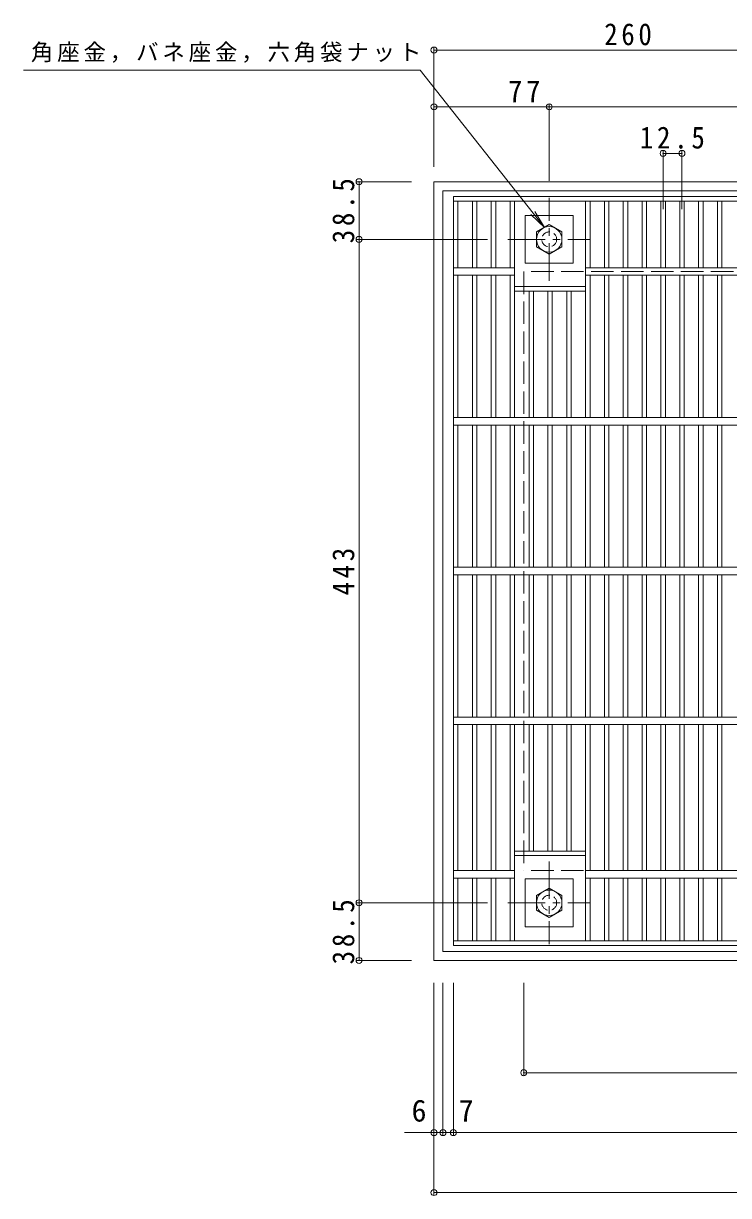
# Model space of a CAD drawing. Units: millimetres at full size, sheet at 1:5. Extents: x -794 to 849, y -688 to 664.
# Drawn here: x -794 to -323, y -220 to 563 of the extents above; entities that cross this region are included whole.
import ezdxf
from ezdxf.enums import TextEntityAlignment as Align

# ---------------------------------------------------------------- set-up
doc = ezdxf.new("R2010")
doc.units = ezdxf.units.MM
doc.header["$LTSCALE"] = 5
doc.header["$PDMODE"] = 32
doc.header["$PDSIZE"] = 4
for name, pattern in [('CHAIN1', [8, 5, -1, 1, -1]), ('DASHED1', [1.8, 1.2, -0.6]), ('DASHED3', [4, 3, -1])]:
    doc.linetypes.add(name, pattern=pattern)
for name, color, linetype, lineweight in [('E-1', 2, 'Continuous', 9), ('E-2', 3, 'Continuous', 9), ('E-4', 7, 'Continuous', 9), ('E-5', 7, 'Continuous', 9)]:
    doc.layers.add(name, color=color, linetype=linetype, lineweight=lineweight)
doc.styles.add('ＭＳ ゴシック', font='')
doc.styles.get('ＭＳ ゴシック').set_extended_font_data('MS Gothic')

msp = doc.modelspace()

# ---------------------------------------------------------------- linework, layer by layer
at = {"layer": 'E-1'}
for p, q in [((-520.152, 456.877), (-520.152, -63.122)), ((-0.151, 456.877), (-520.152, 456.877)), ((-514.152, 450.877), (-514.152, -57.122)), ((-6.152, 450.877), (-514.152, 450.877)), ((-0.151, -63.122), (-520.152, -63.122))]:
    msp.add_line(p, q, dxfattribs=at)
at = {"layer": 'E-1', "linetype": 'CHAIN1'}
for p, q in [((-443.152, 390.741), (-443.152, 446.014)), ((-470.788, 418.377), (-415.515, 418.377)), ((-443.152, 3.015), (-443.152, -52.259)), ((-470.788, -24.622), (-415.515, -24.622))]:
    msp.add_line(p, q, dxfattribs=at)
at = {"layer": 'E-1', "linetype": 'DASHED3'}
for p, q in [((-460.152, 396.878), (-460.152, -3.123)), ((-60.151, 396.878), (-460.152, 396.878))]:
    msp.add_line(p, q, dxfattribs=at)
at = {"layer": 'E-1'}
msp.add_lwpolyline([(-6.152, 450.877), (-6.152, -57.122), (-514.152, -57.122)], dxfattribs=at)
for points in [[(-459.151, 402.377), (-459.151, 434.377), (-427.152, 434.377), (-427.152, 402.377)], [(-434.651, 413.47), (-434.651, 423.285), (-443.152, 428.192), (-451.652, 423.285), (-451.652, 413.47), (-443.152, 408.562)], [(-459.151, -8.622), (-459.151, -40.622), (-427.152, -40.622), (-427.152, -8.622)], [(-434.651, -19.715), (-434.651, -29.53), (-443.152, -34.437), (-451.652, -29.53), (-451.652, -19.715), (-443.152, -14.807)]]:
    msp.add_lwpolyline(points, close=True, dxfattribs=at)
at = {"layer": 'E-1', "linetype": 'DASHED3'}
msp.add_lwpolyline([(-60.151, 396.878), (-60.151, -3.123), (-460.152, -3.123)], dxfattribs=at)
at = {"layer": 'E-1'}
for centre in [(-443.152, 418.377), (-443.152, -24.622)]:
    msp.add_circle(centre, 8.5, dxfattribs=at)
at = {"layer": 'E-1', "linetype": 'DASHED1'}
for centre in [(-443.152, 418.377), (-443.152, -24.622)]:
    msp.add_circle(centre, 5, dxfattribs=at)
at = {"layer": 'E-2'}
for p, q in [((-507.152, -53.122), (-507.152, 446.878)), ((-507.152, 446.878), (-13.152, 446.878)), ((-507.152, 443.878), (-13.152, 443.878)), ((-504.151, 443.877), (-504.151, 399.378)), ((-494.392, 399.378), (-494.392, 443.877)), ((-491.392, 399.378), (-491.392, 443.877)), ((-481.812, 399.378), (-481.812, 443.877)), ((-478.812, 399.378), (-478.812, 443.877)), ((-469.232, 399.378), (-469.232, 443.877)), ((-466.232, 299.378), (-466.232, 443.877)), ((-418.912, 299.378), (-418.912, 443.877)), ((-415.912, 399.378), (-415.912, 443.877)), ((-406.332, 399.378), (-406.332, 443.877)), ((-403.332, 399.378), (-403.332, 443.877)), ((-393.752, 399.378), (-393.752, 443.877)), ((-390.752, 399.378), (-390.752, 443.877)), ((-381.172, 399.378), (-381.172, 443.877)), ((-378.172, 399.378), (-378.172, 443.877)), ((-368.592, 399.378), (-368.592, 443.877)), ((-365.592, 399.378), (-365.592, 443.877)), ((-356.012, 399.378), (-356.012, 443.877)), ((-353.012, 399.378), (-353.012, 443.877)), ((-343.432, 399.378), (-343.432, 443.877)), ((-340.432, 399.378), (-340.432, 443.877)), ((-330.852, 399.378), (-330.852, 443.877)), ((-327.852, 399.378), (-327.852, 443.877)), ((-507.152, 399.378), (-466.232, 399.378)), ((-418.912, 399.378), (-101.391, 399.378)), ((-507.152, 394.378), (-466.232, 394.378)), ((-504.151, 394.378), (-504.151, 299.378)), ((-494.392, 299.378), (-494.392, 394.378)), ((-491.392, 299.378), (-491.392, 394.378)), ((-481.812, 299.378), (-481.812, 394.378)), ((-478.812, 299.378), (-478.812, 394.378)), ((-469.232, 299.378), (-469.232, 394.378)), ((-418.912, 394.378), (-101.391, 394.378)), ((-415.912, 299.378), (-415.912, 394.378)), ((-406.332, 299.378), (-406.332, 394.378)), ((-403.332, 299.378), (-403.332, 394.378)), ((-393.752, 299.378), (-393.752, 394.378)), ((-390.752, 299.378), (-390.752, 394.378)), ((-381.172, 299.378), (-381.172, 394.378)), ((-378.172, 299.378), (-378.172, 394.378)), ((-368.592, 299.378), (-368.592, 394.378)), ((-365.592, 299.378), (-365.592, 394.378)), ((-356.012, 299.378), (-356.012, 394.378)), ((-353.012, 299.378), (-353.012, 394.378)), ((-343.432, 299.378), (-343.432, 394.378)), ((-340.432, 299.378), (-340.432, 394.378)), ((-330.852, 299.378), (-330.852, 394.378)), ((-327.852, 299.378), (-327.852, 394.378)), ((-466.232, 386.878), (-418.912, 386.878)), ((-466.232, 383.878), (-418.912, 383.878)), ((-456.652, 299.378), (-456.652, 383.878)), ((-453.652, 299.378), (-453.652, 383.878)), ((-444.072, 299.378), (-444.072, 383.878)), ((-441.072, 299.378), (-441.072, 383.878)), ((-431.493, 299.378), (-431.493, 383.878)), ((-428.493, 299.378), (-428.493, 383.878)), ((-507.152, 299.377), (-13.152, 299.377)), ((-507.152, 294.377), (-13.152, 294.377)), ((-504.151, 294.377), (-504.151, 199.378)), ((-494.392, 199.378), (-494.392, 294.377)), ((-491.392, 199.378), (-491.392, 294.377)), ((-481.812, 199.378), (-481.812, 294.377)), ((-478.812, 199.378), (-478.812, 294.377)), ((-469.232, 199.378), (-469.232, 294.377)), ((-466.232, 199.378), (-466.232, 294.377)), ((-456.652, 199.378), (-456.652, 294.377)), ((-453.652, 199.378), (-453.652, 294.377)), ((-444.072, 199.378), (-444.072, 294.377)), ((-441.072, 199.378), (-441.072, 294.377)), ((-431.493, 199.378), (-431.493, 294.377)), ((-428.493, 199.378), (-428.493, 294.377)), ((-418.912, 199.378), (-418.912, 294.377)), ((-415.912, 199.378), (-415.912, 294.377)), ((-406.332, 199.378), (-406.332, 294.377)), ((-403.332, 199.378), (-403.332, 294.377)), ((-393.752, 199.378), (-393.752, 294.377)), ((-390.752, 199.378), (-390.752, 294.377)), ((-381.172, 199.378), (-381.172, 294.377)), ((-378.172, 199.378), (-378.172, 294.377)), ((-368.592, 199.378), (-368.592, 294.377)), ((-365.592, 199.378), (-365.592, 294.377)), ((-356.012, 199.378), (-356.012, 294.377)), ((-353.012, 199.378), (-353.012, 294.377)), ((-343.432, 199.378), (-343.432, 294.377)), ((-340.432, 199.378), (-340.432, 294.377)), ((-330.852, 199.378), (-330.852, 294.377)), ((-327.852, 199.378), (-327.852, 294.377)), ((-507.152, 199.378), (-13.152, 199.378)), ((-507.152, 194.378), (-13.152, 194.378)), ((-504.151, 99.378), (-504.151, 194.378)), ((-494.392, 194.378), (-494.392, 99.378)), ((-491.392, 194.378), (-491.392, 99.378)), ((-481.812, 194.378), (-481.812, 99.378)), ((-478.812, 194.378), (-478.812, 99.378)), ((-469.232, 194.378), (-469.232, 99.378)), ((-466.232, 194.378), (-466.232, 99.378)), ((-456.652, 194.378), (-456.652, 99.378)), ((-453.652, 194.378), (-453.652, 99.378)), ((-444.072, 194.378), (-444.072, 99.378)), ((-441.072, 194.378), (-441.072, 99.378)), ((-431.493, 194.378), (-431.493, 99.378)), ((-428.493, 194.378), (-428.493, 99.378)), ((-418.912, 194.378), (-418.912, 99.378)), ((-415.912, 194.378), (-415.912, 99.378)), ((-406.332, 194.378), (-406.332, 99.378)), ((-403.332, 194.378), (-403.332, 99.378)), ((-393.752, 194.378), (-393.752, 99.378)), ((-390.752, 194.378), (-390.752, 99.378)), ((-381.172, 194.378), (-381.172, 99.378)), ((-378.172, 194.378), (-378.172, 99.378)), ((-368.592, 194.378), (-368.592, 99.378)), ((-365.592, 194.378), (-365.592, 99.378)), ((-356.012, 194.378), (-356.012, 99.378)), ((-353.012, 194.378), (-353.012, 99.378)), ((-343.432, 194.378), (-343.432, 99.378)), ((-340.432, 194.378), (-340.432, 99.378)), ((-330.852, 194.378), (-330.852, 99.378)), ((-327.852, 194.378), (-327.852, 99.378)), ((-507.152, 99.378), (-13.152, 99.378)), ((-507.152, 94.377), (-13.152, 94.377)), ((-504.151, -3.123), (-504.151, 94.377)), ((-494.392, 94.377), (-494.392, -3.123)), ((-491.392, 94.377), (-491.392, -3.123)), ((-481.812, 94.377), (-481.812, -3.123)), ((-478.812, 94.377), (-478.812, -3.123)), ((-469.232, 94.377), (-469.232, -3.123)), ((-466.232, 94.377), (-466.232, -50.122)), ((-456.652, 94.377), (-456.652, 9.877)), ((-453.652, 94.377), (-453.652, 9.877)), ((-444.072, 94.377), (-444.072, 9.877)), ((-441.072, 94.377), (-441.072, 9.877)), ((-431.493, 94.377), (-431.493, 9.877)), ((-428.493, 94.377), (-428.493, 9.877)), ((-418.912, 94.377), (-418.912, -50.122)), ((-415.912, 94.377), (-415.912, -3.123)), ((-406.332, 94.377), (-406.332, -3.123)), ((-403.332, 94.377), (-403.332, -3.123)), ((-393.752, 94.377), (-393.752, -3.123)), ((-390.752, 94.377), (-390.752, -3.123)), ((-381.172, 94.377), (-381.172, -3.123)), ((-378.172, 94.377), (-378.172, -3.123)), ((-368.592, 94.377), (-368.592, -3.123)), ((-365.592, 94.377), (-365.592, -3.123)), ((-356.012, 94.377), (-356.012, -3.123)), ((-353.012, 94.377), (-353.012, -3.123)), ((-343.432, 94.377), (-343.432, -3.123)), ((-340.432, 94.377), (-340.432, -3.123)), ((-330.852, 94.377), (-330.852, -3.123)), ((-327.852, 94.377), (-327.852, -3.123)), ((-466.232, 9.877), (-418.912, 9.877)), ((-466.232, 6.877), (-418.912, 6.877)), ((-507.152, -3.123), (-466.232, -3.123)), ((-418.912, -3.123), (-101.391, -3.123)), ((-507.152, -8.123), (-466.232, -8.123)), ((-504.151, -50.122), (-504.151, -8.123)), ((-494.392, -8.123), (-494.392, -50.122)), ((-491.392, -8.123), (-491.392, -50.122)), ((-481.812, -8.123), (-481.812, -50.122)), ((-478.812, -8.123), (-478.812, -50.122)), ((-469.232, -8.123), (-469.232, -50.122)), ((-418.912, -8.123), (-101.391, -8.123)), ((-415.912, -8.123), (-415.912, -50.122)), ((-406.332, -8.123), (-406.332, -50.122)), ((-403.332, -8.123), (-403.332, -50.122)), ((-393.752, -8.123), (-393.752, -50.122)), ((-390.752, -8.123), (-390.752, -50.122)), ((-381.172, -8.123), (-381.172, -50.122)), ((-378.172, -8.123), (-378.172, -50.122)), ((-368.592, -8.123), (-368.592, -50.122)), ((-365.592, -8.123), (-365.592, -50.122)), ((-356.012, -8.123), (-356.012, -50.122)), ((-353.012, -8.123), (-353.012, -50.122)), ((-343.432, -8.123), (-343.432, -50.122)), ((-340.432, -8.123), (-340.432, -50.122)), ((-330.852, -8.123), (-330.852, -50.122)), ((-327.852, -8.123), (-327.852, -50.122)), ((-507.152, -50.122), (-13.152, -50.122)), ((-13.152, -53.122), (-507.152, -53.122))]:
    msp.add_line(p, q, dxfattribs=at)
at = {"layer": 'E-4'}
for p, q in [((-520.152, 546.301), (-520.152, 466.877)), ((-520.152, 544.801), (-260.152, 544.801)), ((-520.152, 506.877), (-443.152, 506.877)), ((-443.152, 508.377), (-443.152, 457.377)), ((-443.152, 506.877), (-77.151, 506.877)), ((-367.092, 477.302), (-367.092, 438.637)), ((-367.092, 475.802), (-354.512, 475.802)), ((-354.512, 477.302), (-354.512, 438.637)), ((-571.652, 456.877), (-535.152, 456.877)), ((-570.152, 418.377), (-570.152, 456.877)), ((-571.652, 418.377), (-484.329, 418.377)), ((-570.152, -24.622), (-570.152, 418.377)), ((-571.652, -24.622), (-484.329, -24.622)), ((-570.152, -63.122), (-570.152, -24.622)), ((-571.652, -63.122), (-535.152, -63.122)), ((-520.152, -219.623), (-520.152, -78.122)), ((-514.152, -179.623), (-514.152, -78.122)), ((-507.152, -179.623), (-507.152, -78.122)), ((-460.152, -139.623), (-460.152, -78.122)), ((-460.152, -138.123), (-60.151, -138.123)), ((-539.776, -178.123), (-514.152, -178.123)), ((-514.152, -178.123), (-507.152, -178.123)), ((-507.152, -178.123), (-13.151, -178.123)), ((-520.152, -218.123), (-0.151, -218.123))]:
    msp.add_line(p, q, dxfattribs=at)
for p in [(-520.152, 544.801), (-520.152, 506.877), (-443.152, 506.877), (-367.092, 475.802), (-354.512, 475.802), (-570.152, 456.877), (-570.152, 418.377), (-570.152, -24.622), (-570.152, -63.122), (-460.152, -138.123), (-520.152, -178.123), (-514.152, -178.123), (-507.152, -178.123), (-520.152, -218.123)]:
    msp.add_point(p, dxfattribs=at)
at = {"layer": 'E-5'}
for p, q in [((-529.3, 531.276), (-794.3, 531.276)), ((-446.366, 426.246), (-529.3, 531.276)), ((-446.366, 426.246), (-455.326, 434.961)), ((-446.366, 426.246), (-452.765, 436.984))]:
    msp.add_line(p, q, dxfattribs=at)

# ---------------------------------------------------------------- texts
at = {"layer": 'E-4', "color": 2, "style": 'ＭＳ ゴシック'}
for s, p in [('6', (-535.089, -175.123)), ('7', (-503.564, -175.123))]:
    msp.add_text(s, height=14.66, dxfattribs=at).set_placement(p, align=Align.BOTTOM_LEFT)
at = {"layer": 'E-4', "color": 2, "char_height": 14.66, "attachment_point": 7, "style": 'ＭＳ ゴシック'}
for s, insert in [('\\T1.27;\\W0.9;260', (-406.402, 547.801)), ('\\T1.27;\\W0.95;77', (-470.552, 509.877)), ('\\T1.28;\\W0.9;12.5', (-382.677, 478.802))]:
    msp.add_mtext(s, dxfattribs=dict(at, insert=insert))
at = {"layer": 'E-4', "color": 2, "char_height": 14.66, "attachment_point": 7, "rotation": 90, "style": 'ＭＳ ゴシック'}
for s, insert in [('\\T1.28;\\W0.9;38.5', (-573.152, 415.752)), ('\\T1.27;\\W0.9;443', (-573.152, 180.628)), ('\\T1.28;\\W0.9;38.5', (-573.152, -65.747))]:
    msp.add_mtext(s, dxfattribs=dict(at, insert=insert))
at = {"layer": 'E-5', "insert": (-789.3, 536.276), "char_height": 11, "attachment_point": 7, "style": 'ＭＳ ゴシック'}
msp.add_mtext('\\T1.17;角座金，バネ座金，六角袋ナット', dxfattribs=at)

doc.saveas('drawing.dxf')
